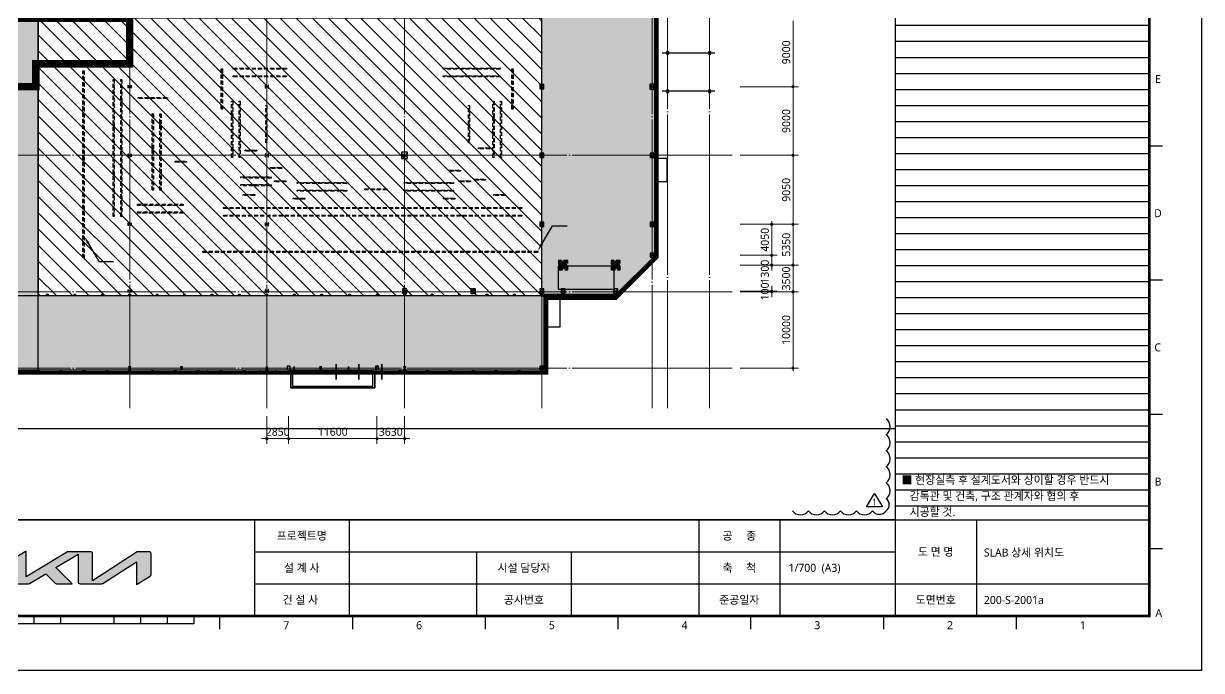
# Model space of a CAD drawing. Header units: millimetres. Extents: x -17369 to 294000, y -718917 to 220315.
# Drawn here: x 139422 to 294000, y -383792 to -298977 of the extents above; entities that cross this region are included whole.
import ezdxf
from ezdxf.enums import TextEntityAlignment as Align

# ---------------------------------------------------------------- set-up
doc = ezdxf.new("R2010")
doc.units = ezdxf.units.MM
doc.header["$LTSCALE"] = 350
for name, pattern in [('CEN', [62, 60, -1, 0, -1]), ('FORM$0$KIA-Form$2$XKITLINE00', [0]), ('H1', [1, 0.5, -0.5]), ('H12', [3, 2, -1]), ('HID', [2.3, 1.5, -0.8]), ('X-200-S-COL$0$CEN', [62, 60, -1, 0, -1]), ('X-200-S-COL$0$HID', [2.3, 1.5, -0.8])]:
    doc.linetypes.add(name, pattern=pattern)
doc.layers.get('Defpoints').update_dxf_attribs({"color": 181})
for name, color, linetype in [('#REV3a_240201', 7, 'Continuous'), ('0-THK200 RC SLAB영역', 51, 'H12'), ('0-THK200 SFRC SLAB영역', 211, 'H12'), ('0-THK300 RC SFRC SLAB영역', 2, 'H12'), ('0-하중영역-AGV', 1, 'H1'), ('0_RC-SLAB', 7, 'Continuous'), ('0_SFRC-SLAB', 3, 'Continuous'), ('6', 6, 'Continuous'), ('A-TEXT', 7, 'Continuous'), ('FORM$0$KIA-Form$2$A-FORM', 7, 'Continuous'), ('L', 9, 'Continuous'), ('PD', 6, 'Continuous'), ('PERI-OUT', 9, 'Continuous'), ('Sol', 253, 'Continuous'), ('T', 7, 'Continuous'), ('X-200-S-COL$0$Cen', 1, 'X-200-S-COL$0$CEN'), ('X-200-S-COL$0$Cen-ETC', 142, 'X-200-S-COL$0$CEN'), ('X-200-S-COL$0$H-Col', 3, 'Continuous'), ('X-200-S-COL$0$H-Col-파이프랙', 3, 'X-200-S-COL$0$CEN'), ('X-200-S-COL$0$H-매설빔(150x150)', 2, 'Continuous'), ('X-200-S-COL$0$H-매설빔(200x200)', 250, 'Continuous'), ('X-200-S-COL$0$STUD', 4, 'Continuous')]:
    doc.layers.add(name, color=color, linetype=linetype)
doc.layers.add('DIM', color=1, linetype='Continuous', lineweight=5)
for name, color, linetype, plot in [('N-plot', 147, 'Continuous', False), ('X-200-S-COL$0$Defpoint', 171, 'Continuous', False), ('X-200-S-COL$0$P-Line', 144, 'Continuous', False), ('X-200-S-COL$0$PERI-OUT', 17, 'Continuous', False)]:
    doc.layers.add(name, color=color, linetype=linetype, plot=plot)
doc.styles.add('FORM$0$맑은고딕', font='malgun.ttf')
doc.styles.add('맑은고딕', font='malgun.ttf')

# ---------------------------------------------------------------- blocks, each defined once
blk = doc.blocks.new('X-200-S-COL$0$Form-Bo')
blk.add_lwpolyline([(0, 207900), (294000, 207900), (294000, 0), (0, 0)], close=True)
blk = doc.blocks.new('X-200-S-COL$0$H-300x305x15x15')
at = {"color": 0, "linetype": 'ByBlock', "ltscale": 0.5}
blk.add_lwpolyline([(25.5, -135, -0.41421356), (7.5, -117), (7.5, 117, -0.41421356), (25.5, 135), (152.5, 135), (152.5, 150), (-152.5, 150), (-152.5, 135), (-25.5, 135, -0.41421356), (-7.5, 117), (-7.5, -117, -0.41421356), (-25.5, -135), (-152.5, -135), (-152.5, -150), (152.5, -150), (152.5, -135)], format="xyb", close=True, dxfattribs=at)
blk = doc.blocks.new('X-200-S-COL$0$H-400x400x13x21')
at = {"color": 0}
blk.add_lwpolyline([(200, -200), (200, -179), (28.5, -179, -0.41421356), (6.5, -157), (6.5, 157, -0.41421356), (28.5, 179), (200, 179), (200, 200), (-200, 200), (-200, 179), (-28.5, 179, -0.41421356), (-6.5, 157), (-6.5, -157, -0.41421356), (-28.5, -179), (-200, -179), (-200, -200)], format="xyb", close=True, dxfattribs=at)
blk = doc.blocks.new('X-200-S-COL$0$H-300x300x10x15')
at = {"color": 0, "linetype": 'ByBlock', "ltscale": 0.5}
blk.add_lwpolyline([(23, -135, -0.4142136), (5, -117), (5, 117, -0.4142136), (23, 135), (150, 135), (150, 150), (-150, 150), (-150, 135), (-23, 135, -0.4142136), (-5, 117), (-5, -117, -0.4142136), (-23, -135), (-150, -135), (-150, -150), (150, -150), (150, -135)], format="xyb", close=True, dxfattribs=at)
blk = doc.blocks.new('X-200-S-COL$0$H-250x250x9x14')
at = {"color": 0, "linetype": 'ByBlock'}
blk.add_lwpolyline([(20.5, 111), (125, 111), (125, 125), (-125, 125), (-125, 111), (-20.5, 111, -0.41421356), (-4.5, 95), (-4.5, -95, -0.41421356), (-20.5, -111), (-125, -111), (-125, -125), (125, -125), (125, -111), (20.5, -111, -0.41421356), (4.5, -95), (4.5, 95, -0.41421356)], format="xyb", close=True, dxfattribs=at)
blk = doc.blocks.new('X-200-S-COL$0$H-200x200x8x12')
at = {"color": 0, "linetype": 'ByBlock'}
blk.add_lwpolyline([(100, 88), (17, 88, 0.4142136), (4, 75), (4, -75, 0.4142136), (17, -88), (100, -88), (100, -100), (-100, -100), (-100, -88), (-17, -88, 0.4142136), (-4, -75), (-4, 75, 0.4142136), (-17, 88), (-100, 88), (-100, 100), (100, 100)], format="xyb", close=True, dxfattribs=at)
blk = doc.blocks.new('X-200-S-COL$0$1F COLUMN_231010')
at = {"layer": 'X-200-S-COL$0$H-Col', "color": 0}
for name, p, rotation in [('X-200-S-COL$0$H-400x400x13x21', (153350, 76543), 90), ('X-200-S-COL$0$H-400x400x13x21', (171350, 76543), 90), ('X-200-S-COL$0$H-400x400x13x21', (207430, 76543), 90), ('X-200-S-COL$0$H-400x400x13x21', (221930, 76543), 90), ('X-200-S-COL$0$H-400x400x13x21', (153350, 67543), 90), ('X-200-S-COL$0$H-400x400x13x21', (171350, 67543), 90), ('X-200-S-COL$0$H-400x400x13x21', (189430, 67543), 90), ('X-200-S-COL$0$H-400x400x13x21', (207430, 67543), 90), ('X-200-S-COL$0$H-400x400x13x21', (221930, 67543), 90), ('X-200-S-COL$0$H-400x400x13x21', (153350, 58493), 90), ('X-200-S-COL$0$H-400x400x13x21', (171350, 58493), 90), ('X-200-S-COL$0$H-400x400x13x21', (207430, 58493), 90), ('X-200-S-COL$0$H-400x400x13x21', (221930, 58493), 90), ('X-200-S-COL$0$H-400x400x13x21', (221930, 54443), 90), ('X-200-S-COL$0$H-200x200x8x12', (210230, 53143), 90), ('X-200-S-COL$0$H-200x200x8x12', (217130, 53143), 90), ('X-200-S-COL$0$H-400x400x13x21', (153350, 49743), 90), ('X-200-S-COL$0$H-400x400x13x21', (171350, 49743), 90), ('X-200-S-COL$0$H-400x400x13x21', (189430, 49743), 90), ('X-200-S-COL$0$H-300x300x10x15', (198430, 49743), 180), ('X-200-S-COL$0$H-400x400x13x21', (207430, 49743), 90), ('X-200-S-COL$0$H-400x400x13x21', (210230, 49743), 90), ('X-200-S-COL$0$H-400x400x13x21', (217130, 49743), 90)]:
    blk.add_blockref(name, p, dxfattribs=dict(at, rotation=rotation))
for name, p in [('X-200-S-COL$0$H-300x300x10x15', (153350, 39643)), ('X-200-S-COL$0$H-300x300x10x15', (160150, 39643)), ('X-200-S-COL$0$H-250x250x9x14', (171350, 39643)), ('X-200-S-COL$0$H-300x300x10x15', (189430, 39643)), ('X-200-S-COL$0$H-300x300x10x15', (207430, 39643))]:
    blk.add_blockref(name, p, dxfattribs=at)
blk = doc.blocks.new('X-200-S-COL$0$PERIMITER_231026')
at = {"layer": 'X-200-S-COL$0$PERI-OUT'}
for points in [[(140800, 167343), (140800, 171293), (177580, 171293), (177580, 176343), (200030, 179093), (224980, 179093), (224980, 150943), (222400, 150943), (222400, 54231), (217203, 49143), (207930, 49143), (207930, 39143), (58950, 39143), (58950, 49143), (45650, 49143), (45650, 98043), (39480, 98043), (39480, 139943), (49950, 139943), (49950, 157943), (120950, 157943), (120950, 169343), (135850, 169343), (135850, 167343)], [(141020, 167123), (141020, 171073), (177800, 171073), (177800, 176148), (200043, 178873), (224760, 178873), (224760, 151163), (222230, 151163), (222230, 54303), (217134, 49313), (207710, 49313), (207710, 39363), (59170, 39363), (59170, 49363), (45870, 49363), (45870, 98263), (39650, 98263), (39650, 139723), (50170, 139723), (50170, 157723), (121120, 157723), (121125, 169173), (135680, 169173), (135680, 167123)]]:
    blk.add_lwpolyline(points, dxfattribs=at)
blk = doc.blocks.new('X-200-S-COL$0$ZONE#5_BEAM')
at = {"layer": 'X-200-S-COL$0$H-매설빔(150x150)', "color": 0, "linetype": 'ByBlock', "lineweight": -2}
for p, q in [((12090, -2935), (12090, 2355)), ((20595, 2355), (13595, 2355)), ((48630, 2355), (41130, 2355)), ((50245, 2355), (50245, -2935)), ((-2090, -17040), (-2090, 960)), ((-1090, -17040), (-1090, 960)), ((20595, 1355), (13595, 1355)), ((48630, 1355), (41130, 1355)), ((1120, -1480), (4975, -1480)), ((13445, -9270), (13445, -1905)), ((14445, -9270), (14445, -1905)), ((17940, -7375), (17940, -2485)), ((44530, -7375), (44530, -2485)), ((47740, -1910), (47740, -9275)), ((48740, -1910), (48740, -9275)), ((3040, -3580), (3040, -13580)), ((4040, -3580), (4040, -13580)), ((16635, -8380), (15135, -8380)), ((47224, -8080), (45724, -8080)), ((5955, -9845), (7455, -9845)), ((19945, -10660), (18445, -10660)), ((18580, -11910), (14580, -11910)), ((43420, -11025), (41920, -11025)), ((46695, -12205), (45195, -12205)), ((18580, -12910), (14580, -12910)), ((20485, -12410), (18985, -12410)), ((28500, -12640), (22000, -12640)), ((28500, -13640), (22000, -13640)), ((33725, -13465), (30875, -13465)), ((42515, -12640), (36015, -12640)), ((42515, -13640), (36015, -13640)), ((44745, -12410), (43245, -12410)), ((16410, -14200), (14910, -14200)), ((22965, -14675), (21465, -14675)), ((42665, -14675), (41165, -14675)), ((49275, -14200), (47775, -14200)), ((1010, -15500), (7010, -15500)), ((1010, -16500), (7010, -16500)), ((51475, -15915), (12300, -15915)), ((51475, -16915), (12300, -16915))]:
    blk.add_line(p, q, dxfattribs=at)
for points in [[(12015, 2355), (12165, 2355), (12165, -2935), (12015, -2935)], [(13595, 2280), (13595, 2430), (20595, 2430), (20595, 2280)], [(41130, 2280), (41130, 2430), (48630, 2430), (48630, 2280)], [(50320, -2935), (50170, -2935), (50170, 2355), (50320, 2355)], [(-2165, 960), (-2015, 960), (-2015, -17040), (-2165, -17040)], [(-1165, 960), (-1015, 960), (-1015, -17040), (-1165, -17040)], [(13595, 1280), (13595, 1430), (20595, 1430), (20595, 1280)], [(41130, 1280), (41130, 1430), (48630, 1430), (48630, 1280)], [(4975, -1405), (4975, -1555), (1120, -1555), (1120, -1405)], [(13370, -1905), (13520, -1905), (13520, -9270), (13370, -9270)], [(14370, -1905), (14520, -1905), (14520, -9270), (14370, -9270)], [(17865, -2485), (18015, -2485), (18015, -7375), (17865, -7375)], [(44455, -2485), (44605, -2485), (44605, -7375), (44455, -7375)], [(47815, -9275), (47665, -9275), (47665, -1910), (47815, -1910)], [(48815, -9275), (48665, -9275), (48665, -1910), (48815, -1910)], [(3115, -13580), (2965, -13580), (2965, -3580), (3115, -3580)], [(4115, -13580), (3965, -13580), (3965, -3580), (4115, -3580)], [(15135, -8455), (15135, -8305), (16635, -8305), (16635, -8455)], [(45790, -8155), (45790, -8005), (47290, -8005), (47290, -8155)], [(7455, -9770), (7455, -9920), (5955, -9920), (5955, -9770)], [(18445, -10735), (18445, -10585), (19945, -10585), (19945, -10735)], [(14580, -11985), (14580, -11835), (18580, -11835), (18580, -11985)], [(18985, -12485), (18985, -12335), (20485, -12335), (20485, -12485)], [(41920, -11100), (41920, -10950), (43420, -10950), (43420, -11100)], [(43245, -12485), (43245, -12335), (44745, -12335), (44745, -12485)], [(45195, -12280), (45195, -12130), (46695, -12130), (46695, -12280)], [(14580, -12985), (14580, -12835), (18580, -12835), (18580, -12985)], [(22000, -12715), (22000, -12565), (28500, -12565), (28500, -12715)], [(22000, -13715), (22000, -13565), (28500, -13565), (28500, -13715)], [(30875, -13540), (30875, -13390), (33725, -13390), (33725, -13540)], [(36015, -12715), (36015, -12565), (42515, -12565), (42515, -12715)], [(36015, -13715), (36015, -13565), (42515, -13565), (42515, -13715)], [(7010, -15425), (7010, -15575), (1010, -15575), (1010, -15425)], [(14910, -14275), (14910, -14125), (16410, -14125), (16410, -14275)], [(21465, -14750), (21465, -14600), (22965, -14600), (22965, -14750)], [(41165, -14750), (41165, -14600), (42665, -14600), (42665, -14750)], [(47775, -14275), (47775, -14125), (49275, -14125), (49275, -14275)], [(7010, -16425), (7010, -16575), (1010, -16575), (1010, -16425)], [(12300, -15990), (12300, -15840), (51475, -15840), (51475, -15990)], [(12300, -16990), (12300, -16840), (51475, -16840), (51475, -16990)]]:
    blk.add_lwpolyline(points, close=True, dxfattribs=at)
at = {"layer": 'X-200-S-COL$0$H-매설빔(200x200)', "color": 0, "linetype": 'ByBlock', "lineweight": -2}
for p, q in [((-6065, -22455), (-6065, 2095)), ((53550, -21650), (9600, -21650))]:
    blk.add_line(p, q, dxfattribs=at)
for points in [[(-6165, 2095), (-5965, 2095), (-5965, -22455), (-6165, -22455)], [(9600, -21750), (9600, -21550), (53550, -21550), (53550, -21750)]]:
    blk.add_lwpolyline(points, close=True, dxfattribs=at)
blk = doc.blocks.new('X-200-S-COL$0$H-244x175x7x11')
at = {"color": 0, "linetype": 'ByBlock'}
blk.add_lwpolyline([(-19.5, -111), (-87.5, -111), (-87.5, -122), (87.5, -122), (87.5, -111), (19.5, -111, -0.41421356), (3.5, -95), (3.5, 95, -0.41421356), (19.5, 111), (87.5, 111), (87.5, 122), (-87.5, 122), (-87.5, 111), (-19.5, 111, -0.41421356), (-3.5, 95), (-3.5, -95, -0.41421356)], format="xyb", close=True, dxfattribs=at)
blk = doc.blocks.new('FORM$0$KIA-Form$0$KIA-Logo')
h = blk.add_hatch(color=0)
h.dxf.hatch_style = 1
edge = h.paths.add_edge_path()
edge.add_line((350, -412), (350, 443))
edge.add_arc((290, 443), 60, 0, 90)
edge.add_line((290, 503), (-401, 503))
edge.add_arc((-401, 443), 60, 90, 121)
edge.add_line((-432, 494), (-1720, -280))
edge.add_line((-1720, -280), (-1720, 519))
edge.add_line((-1720, 519), (-2151, 260))
edge.add_arc((-2120, 209), 60, 121, 180)
edge.add_line((-2180, 209), (-2180, -437))
edge.add_arc((-2120, -437), 60, 180, 270)
edge.add_line((-2120, -497), (-1648, -497))
edge.add_arc((-1648, -437), 60, 270, 301)
edge.add_line((-1617, -489), (-1112, -185))
edge.add_line((-1112, -185), (-818, -480))
edge.add_arc((-775, -437), 60, 225, 270)
edge.add_line((-775, -497), (-290, -497))
edge.add_line((-290, -497), (-794, 6))
edge.add_line((-794, 6), (-100, 423))
edge.add_line((-100, 423), (-100, -437))
edge.add_arc((-40, -437), 60, 180, 270)
edge.add_line((-40, -497), (641, -497))
edge.add_arc((641, -437), 60, 270, 303)
edge.add_line((674, -488), (1720, 191))
edge.add_line((1720, 191), (1720, -517))
edge.add_line((1720, -517), (2151, -259))
edge.add_arc((2120, -207), 60, 301, 360)
edge.add_line((2180, -207), (2180, 443))
edge.add_arc((2120, 443), 60, 0, 90)
edge.add_line((2120, 503), (1777, 503))
edge.add_arc((1777, 443), 60, 90, 123)
edge.add_line((1744, 493), (350, -412))
at = {"color": 0}
blk.add_lwpolyline([(350, -412), (350, 443, 0.414214), (290, 503), (-401, 503, 0.136094), (-432, 494), (-1720, -280), (-1720, 519), (-2151, 260, 0.263278), (-2180, 209), (-2180, -437, 0.414214), (-2120, -497), (-1648, -497, 0.136094), (-1617, -489), (-1112, -185), (-818, -480, 0.198912), (-775, -497), (-290, -497), (-794, 6), (-100, 423), (-100, -437, 0.414214), (-40, -497), (641, -497, 0.144993), (674, -488), (1720, 191), (1720, -517), (2151, -259, 0.263278), (2180, -207), (2180, 443, 0.414214), (2120, 503), (1777, 503, 0.144993), (1744, 493)], format="xyb", close=True, dxfattribs=at)
blk = doc.blocks.new('DIMDOT')
at = {"color": 0, "linetype": 'ByBlock'}
blk.add_line((-1.2, 0), (1.2, 0), dxfattribs=at)
at = {"color": 3}
blk.add_circle((0, 0), 0.45, dxfattribs=at)
blk = doc.blocks.new('X-200-S-COL$0$Stud-150x150x6')
at = {"color": 250}
for p, q in [((-69, -69), (69, 69)), ((-69, 69), (69, -69))]:
    blk.add_line(p, q, dxfattribs=at)
blk.add_lwpolyline([(75, -75), (-75, -75), (-75, 75), (75, 75)], close=True)
at = {"color": 6}
blk.add_lwpolyline([(69, -69), (-69, -69), (-69, 69), (69, 69)], close=True, dxfattribs=at)
blk = doc.blocks.new('X-200-S-COL$0$Stud')
at = {"color": 250}
for p, q in [((-94, -94), (94, 94)), ((-94, 94), (94, -94))]:
    blk.add_line(p, q, dxfattribs=at)
blk.add_lwpolyline([(100, -100), (-100, -100), (-100, 100), (100, 100)], close=True)
at = {"color": 6}
blk.add_lwpolyline([(94, -94), (-94, -94), (-94, 94), (94, 94)], close=True, dxfattribs=at)

msp = doc.modelspace()

# ---------------------------------------------------------------- hatches: boundary and pattern name
at = {"layer": '0-THK200 RC SLAB영역'}
h = msp.add_hatch(color=256, dxfattribs=at)
h.dxf.hatch_style = 1
edge = h.paths.add_edge_path()
edge.add_line((207430, -334649.8), (207430, -298249.8))
edge.add_line((207430, -298249.8), (207430, -260249.8))
edge.add_line((207430, -260249.8), (207430, -255699.8))
edge.add_line((207430, -255699.8), (222500, -255699.8))
edge.add_line((222500, -255699.8), (222500, -329603.4))
edge.add_line((222500, -329603.4), (217244.1, -334749.8))
edge.add_line((217244.1, -334749.8), (208030, -334749.8))
h.paths.add_polyline_path([(135950, -344769.8), (135950, -298249.8), (141348.5, -298249.8), (141347.7, -334649.8), (208030, -334749.8), (208030, -344769.8)])
h = msp.add_hatch(color=256, dxfattribs=at)
h.dxf.hatch_style = 1
edge = h.paths.add_edge_path()
edge.add_line((207430, -334748.9), (217244.1, -334749.8))
edge.add_line((217244.1, -334749.8), (222500, -329603.4))
edge.add_line((222500, -329603.4), (222500, -255699.8))
edge.add_line((222500, -255699.8), (207430, -255699.8))
edge.add_line((207430, -255699.8), (207430, -260249.8))
edge.add_line((207430, -260249.8), (207430, -298249.8))
edge.add_line((207430, -298249.8), (207426.7, -334748.9))
h = msp.add_hatch(color=256, dxfattribs=at)
h.dxf.hatch_style = 1
edge = h.paths.add_edge_path()
edge.add_line((207430, -334649.8), (207430, -298249.8))
edge.add_line((207430, -298249.8), (207430, -260249.8))
edge.add_line((207430, -260249.8), (207430, -255699.8))
edge.add_line((207430, -255699.8), (222500, -255699.8))
edge.add_line((222500, -255699.8), (222500, -329603.4))
edge.add_line((222500, -329603.4), (217244.1, -334749.8))
edge.add_line((217244.1, -334749.8), (208030, -334749.8))
h = msp.add_hatch(color=256, dxfattribs=at)
h.dxf.hatch_style = 1
h.paths.add_polyline_path([(207705, -255699.8), (222775, -255699.8), (222775, -329603.4), (217519.1, -334749.8), (207705, -334748.9)])
at = {"layer": '0-THK300 RC SFRC SLAB영역'}
h = msp.add_hatch(dxfattribs=at)
h.set_pattern_fill('_USER', color=256, scale=1500, angle=135, pattern_type=0)
h.set_pattern_definition([(135, (0, 0), (-1060.66, -1060.66), [])])
h.paths.add_polyline_path([(141347.7, -334649.8), (207430, -334649.8), (207430, -298249.8), (141348.5, -298249.8)])
at = {"layer": '6'}
h = msp.add_hatch(dxfattribs=at)
h.set_pattern_fill('_USER', color=250, scale=200, angle=45, double=1, pattern_type=0)
h.set_pattern_definition([(45, (132330, -478442.43), (-141.42136, 141.42136), []), (135, (132330, -478442.43), (-141.42136, -141.42136), [])])
h.paths.add_polyline_path([(209730, -331149.8), (209730, -330149.8), (210730, -330149.8), (210730, -331149.8)])
h = msp.add_hatch(dxfattribs=at)
h.set_pattern_fill('_USER', color=250, scale=200, angle=45, double=1, pattern_type=0)
h.set_pattern_definition([(45, (139230, -478442.43), (-141.42136, 141.42136), []), (135, (139230, -478442.43), (-141.42136, -141.42136), [])])
h.paths.add_polyline_path([(216630, -331149.8), (216630, -330149.8), (217630, -330149.8), (217630, -331149.8)])
at = {"layer": 'Sol'}
h = msp.add_hatch(color=256, dxfattribs=at)
h.dxf.hatch_style = 1
h.paths.add_polyline_path([(118570, -344429.8), (116250, -344429.8), (116250, -344649.8), (118570, -344649.8)])
h.paths.add_polyline_path([(174720, -344429.8), (172550, -344429.8), (172550, -344649.8), (174720, -344649.8)])
h.paths.add_polyline_path([(170450, -344429.8), (170450, -344649.8), (171450, -344649.8), (171450, -344429.8)])
h.paths.add_polyline_path([(163550, -344429.8), (163550, -344649.8), (165450, -344649.8), (165450, -344429.8)])
h.paths.add_polyline_path([(162450, -344649.8), (162450, -344429.8), (129130, -344429.8), (129130, -344649.8)])
h.paths.add_polyline_path([(73450, -344429.8), (73450, -344649.8), (115150, -344649.8), (115150, -344429.8)])
h.paths.add_polyline_path([(56150, -334429.8), (56150, -334649.8), (57350, -334649.8), (57350, -334429.8)])
h.paths.add_polyline_path([(45870, -323349.8), (45650, -323349.8), (45650, -334649.8), (52150, -334649.8), (52150, -334429.8), (45870, -334429.8)])
h.paths.add_polyline_path([(45870, -312749.8), (45650, -312749.8), (45650, -321349.8), (45870, -321349.8)])
h.paths.add_polyline_path([(45870, -304149.8), (45650, -304149.8), (45650, -307749.8), (45870, -307749.8)])
h.paths.add_polyline_path([(44800, -285529.8), (44800, -285749.8), (45650, -285749.8), (45650, -303049.8), (45870, -303049.8), (45870, -285529.8)])
h.paths.add_polyline_path([(45800, -243849.8), (45800, -244069.8), (46500, -244069.8), (46500, -243849.8)])
h.paths.add_polyline_path([(40800, -244069.8), (40800, -243849.8), (39480, -243849.8), (39480, -285749.8), (40800, -285749.8), (40800, -285529.8), (39650, -285529.8), (39650, -244069.8)])
h.paths.add_polyline_path([(50170, -238649.8), (49950, -238649.8), (49950, -243849.8), (47600, -243849.8), (47600, -244069.8), (50170, -244069.8)])
h.paths.add_polyline_path([(50170, -235949.8), (49950, -235949.8), (49950, -236849.8), (50170, -236849.8)])
h.paths.add_polyline_path([(50170, -228749.8), (49950, -228749.8), (49950, -235049.8), (50170, -235049.8)])
h.paths.add_polyline_path([(67250, -226069.8), (67250, -225849.8), (49950, -225849.8), (49950, -226949.8), (50170, -226949.8), (50170, -226069.8)])
h.paths.add_polyline_path([(109850, -226069.8), (109850, -225849.8), (68350, -225849.8), (68350, -226069.8)])
h.paths.add_polyline_path([(135680, -216669.8), (136250, -216669.8), (136250, -216449.8), (135850, -216449.8), (135850, -214449.8), (120950, -214449.8), (120950, -217624.8), (121120, -217624.8), (121120, -214619.8), (135680, -214619.8)])
h.paths.add_polyline_path([(137850, -216449.8), (137350, -216449.8), (137350, -216669.8), (137850, -216669.8)])
h.paths.add_polyline_path([(177800, -211849.8), (177580, -211849.8), (177580, -212499.8), (140800, -212499.8), (140800, -216449.8), (140350, -216449.8), (140350, -216669.8), (141020, -216669.8), (141020, -212719.8), (177800, -212719.8)])
h.paths.add_polyline_path([(224760, -205949.8), (224980, -205949.8), (224980, -204699.8), (200030, -204699.8), (177580, -207449.8), (177580, -208449.8), (177800, -208449.8), (177800, -207644.5), (200043.4, -204919.8), (224760, -204919.8)])
h.paths.add_polyline_path([(207930, -338049.8), (207710, -338049.8), (207710, -344429.8), (185280, -344429.8), (185280, -344649.8), (207930, -344649.8)])
h.paths.add_polyline_path([(208030, -334649.8), (208030, -334479.8), (207710, -334479.8), (207710, -336949.8), (207930, -336949.8), (207930, -334649.8)])
h.paths.add_polyline_path([(222400, -319174.8), (222230, -319174.8), (222230, -329489.9), (217133.9, -334479.8), (209130, -334479.8), (209130, -334649.8), (217203.3, -334649.8), (222400, -329561.4)])
h.paths.add_polyline_path([(222400, -294324.8), (222230, -294324.8), (222230, -317174.8), (222400, -317174.8)])
h.paths.add_polyline_path([(222400, -286174.8), (222230, -286174.8), (222230, -292324.8), (222400, -292324.8)])
h.paths.add_polyline_path([(222400, -276324.8), (222230, -276324.8), (222230, -283374.8), (222400, -283374.8)])
h.paths.add_polyline_path([(222400, -239624.8), (222230, -239624.8), (222230, -274324.8), (222400, -274324.8)])
h.paths.add_polyline_path([(222230, -238524.8), (222400, -238524.8), (222400, -232849.8), (224980, -232849.8), (224980, -210949.8), (224760, -210949.8), (224760, -232629.8), (222230, -232629.8)])
h.paths.add_polyline_path([(67350, -344429.8), (67350, -344649.8), (69450, -344649.8), (69450, -344429.8)])
h.paths.add_polyline_path([(66250, -344649.8), (66250, -344429.8), (59170, -344429.8), (59170, -334429.8), (58450, -334429.8), (58450, -334649.8), (58950, -334649.8), (58950, -344649.8)])
h.paths.add_polyline_path([(120950, -222824.8), (121120, -222824.8), (121120, -219624.8), (120950, -219624.8)])
h.paths.add_polyline_path([(121120, -223924.8), (120950, -223924.8), (120950, -225849.8), (110950, -225849.8), (110950, -226069.8), (121120, -226069.8)])

# ---------------------------------------------------------------- linework, layer by layer
at = {"layer": '#REV3a_240201'}
for p, q in [((250049.6, -362327.2), (251099.6, -360577.2)), ((251099.6, -360577.2), (252149.6, -362327.2)), ((252149.6, -362327.2), (250049.6, -362327.2)), ((252630.5, -362868.4), (252630.5, -362868.4))]:
    msp.add_line(p, q, dxfattribs=at)
for centre, radius, start, end in [((251843, -351833), 1312.5, 306.869898, 53.130102), ((251843, -353933), 1312.5, 306.869898, 53.130102), ((251843, -356033), 1312.5, 306.869898, 53.130102), ((251843, -358133), 1312.5, 306.869898, 53.130102), ((251843, -360233), 1312.5, 306.869898, 53.130102), ((252036, -362075.7), 990.8, 306.869898, 53.130102), ((241377.8, -362080.9), 1312.5, 216.869898, 323.130102), ((243477.8, -362080.9), 1312.5, 216.869898, 323.130102), ((245577.8, -362080.9), 1312.5, 216.869898, 323.130102), ((247677.8, -362080.9), 1312.5, 216.869898, 323.130102), ((249777.8, -362080.9), 1312.5, 216.869898, 323.130102), ((251729.2, -362192.3), 1126.7, 216.869898, 323.130102)]:
    msp.add_arc(centre, radius, start, end, dxfattribs=at)
msp.add_lwpolyline([(253797.2, -183049.8), (253797.2, -364035)])
msp.add_lwpolyline([(23653, -194194), (253797.2, -194194), (253797.2, -352117.2), (23653, -352117.2)], close=True)
at = {"const_width": 500}
msp.add_lwpolyline([(49850, -225749.8), (120850, -225749.8), (120850, -214349.8), (135950, -214349.8), (135950, -216349.8), (140700, -216349.8), (140700, -212399.8), (177480, -212399.8), (177480, -207361.3), (200023.9, -204599.8), (225080, -204599.8), (225080, -232949.8), (222500, -232949.8), (222500, -329593.3), (217124.3, -334969.1), (208030, -334969.1), (208030, -344769.8), (58850, -344769.8), (58850, -334649.8), (45550, -334749.8), (45550, -285849.8), (39380, -285849.8), (39380, -243749.8), (49850, -243749.8)], close=True, dxfattribs=at)
at = {"layer": '0-THK200 SFRC SLAB영역'}
msp.add_lwpolyline([(207426.7, -334748.9), (207430, -298249.8), (207430, -260249.8), (207430, -255699.8), (222500, -255699.8), (222500, -329603.4), (217244.1, -334749.8), (207430, -334748.9)], dxfattribs=at)
at = {"layer": '0-THK300 RC SFRC SLAB영역', "linetype": 'ByBlock'}
msp.add_lwpolyline([(141347.7, -334649.8), (207430, -334649.8), (207430, -298249.8), (141348.5, -298249.8)], close=True, dxfattribs=at)
at = {"layer": '0-하중영역-AGV', "linetype": 'CEN', "const_width": 1000}
msp.add_lwpolyline([(135350, -298249.8), (153350, -298249.8), (153350, -304249.8), (141020, -304249.8), (141020, -307249.8), (135350, -307249.8)], dxfattribs=at)
at = {"layer": '0_RC-SLAB'}
for p, q in [((222230, -232629.8), (222230, -329489.9)), ((141347.5, -344429.8), (141348.7, -288239.8)), ((222230, -329489.9), (217133.9, -334479.8)), ((217133.9, -334479.8), (207710, -334479.8)), ((207710, -334479.8), (207710, -344429.8)), ((174720, -344429.8), (141347.5, -344429.8)), ((174500, -346749.8), (174500, -344649.8)), ((174500, -344649.8), (174720, -344649.8)), ((174720, -344649.8), (174720, -344429.8)), ((207710, -344429.8), (185280, -344429.8)), ((185280, -344429.8), (185280, -344649.8)), ((185280, -344649.8), (185500, -344649.8)), ((185500, -344649.8), (185500, -346749.8)), ((185500, -346749.8), (174500, -346749.8))]:
    msp.add_line(p, q, dxfattribs=at)
at = {"layer": '0_RC-SLAB', "color": 4}
for p, q in [((216930, -330799.8), (209580, -330799.8)), ((209580, -330799.8), (209580, -333799.8)), ((216930, -333799.8), (216930, -330799.8)), ((209580, -333799.8), (216930, -333799.8))]:
    msp.add_line(p, q, dxfattribs=at)
at = {"layer": '0_SFRC-SLAB'}
for p, q in [((141347.5, -344429.8), (141348.7, -288239.8)), ((85500, -344429.8), (141347.5, -344429.8))]:
    msp.add_line(p, q, dxfattribs=at)
at = {"layer": '6', "linetype": 'HID'}
for points in [[(209730, -331149.8), (210730, -331149.8), (210730, -330149.8), (209730, -330149.8)], [(216630, -331149.8), (217630, -331149.8), (217630, -330149.8), (216630, -330149.8)]]:
    msp.add_lwpolyline(points, close=True, dxfattribs=at)
at = {"layer": 'Defpoints', "color": 3}
msp.add_lwpolyline([(0, -175892.4), (294000, -175892.4), (294000, -383792.4), (0, -383792.4)], close=True, dxfattribs=at)
at = {"layer": 'DIM', "color": 1, "transparency": 16777216}
for p, q in [((240400, -298599.8), (240400, -306899.8)), ((233450, -307249.8), (241100, -307249.8)), ((233450, -307249.8), (241100, -307249.8)), ((240400, -307599.8), (240400, -315899.8)), ((233450, -316249.8), (241100, -316249.8)), ((233450, -316249.8), (241100, -316249.8)), ((240400, -316599.8), (240400, -324949.8)), ((233450, -325299.8), (241100, -325299.8)), ((233450, -325299.8), (241100, -325299.8)), ((233450, -325299.8), (238300, -325299.8)), ((237600, -328999.8), (237600, -325649.8)), ((240400, -325649.8), (240400, -330299.8)), ((237600, -328999.8), (237600, -328649.8)), ((233450, -329349.8), (238300, -329349.8)), ((233450, -329349.8), (238300, -329349.8)), ((233450, -330649.8), (241100, -330649.8)), ((233450, -330649.8), (241100, -330649.8)), ((233450, -330649.8), (238300, -330649.8)), ((237600, -330649.8), (237600, -329349.8)), ((240400, -330299.8), (240400, -329949.8)), ((240400, -330649.8), (240400, -334149.8)), ((237600, -330999.8), (237600, -331349.8)), ((237600, -333699.8), (237600, -333349.8)), ((233450, -334049.8), (238300, -334049.8)), ((233450, -334149.8), (241100, -334149.8)), ((233450, -334149.8), (241100, -334149.8)), ((233450, -334149.8), (238300, -334149.8)), ((237600, -334149.8), (237600, -334049.8)), ((237600, -334499.8), (237600, -334849.8)), ((240400, -334499.8), (240400, -334849.8)), ((240400, -334499.8), (240400, -343799.8)), ((233450, -344149.8), (241100, -344149.8)), ((171350, -350449.8), (171350, -354099.8)), ((174200, -350449.8), (174200, -354099.8)), ((174200, -350449.8), (174200, -354099.8)), ((185800, -350449.8), (185800, -354099.8)), ((185800, -350449.8), (185800, -354099.8)), ((189430, -350449.8), (189430, -354099.8)), ((171000, -353399.8), (170650, -353399.8)), ((171350, -353399.8), (174200, -353399.8)), ((174550, -353399.8), (174900, -353399.8)), ((185450, -353399.8), (174550, -353399.8)), ((185450, -353399.8), (185100, -353399.8)), ((185800, -353399.8), (189430, -353399.8)), ((189780, -353399.8), (190130, -353399.8))]:
    msp.add_line(p, q, dxfattribs=at)
at = {"layer": 'FORM$0$KIA-Form$2$A-FORM'}
for p, q in [((288897, -315039.7), (287147, -315039.7)), ((288897, -332638.4), (287147, -332638.4)), ((288897, -350237.1), (287147, -350237.1)), ((288897, -367835.7), (287147, -367835.7)), ((165195.2, -378385), (165195.2, -376635)), ((182616.9, -378385), (182616.9, -376635)), ((200038.6, -378385), (200038.6, -376635)), ((217460.3, -378385), (217460.3, -376635)), ((234881.9, -378385), (234881.9, -376635)), ((252303.6, -378385), (252303.6, -376635)), ((269725.3, -378385), (269725.3, -376635))]:
    msp.add_line(p, q, dxfattribs=at)
at = {"layer": 'FORM$0$KIA-Form$2$A-FORM', "color": 0, "linetype": 'FORM$0$KIA-Form$2$XKITLINE00'}
for p, q in [((169711.8, -364035), (169711.8, -376635)), ((182151.7, -364035), (182151.7, -376635)), ((228022.3, -364035), (228022.3, -376635)), ((238685, -364035), (238685, -376635)), ((253797.2, -364035), (253797.2, -376635)), ((264459.9, -364035), (264459.9, -376635)), ((198867.1, -368235), (198867.1, -376635)), ((211306.9, -368235), (211306.9, -376635))]:
    msp.add_line(p, q, dxfattribs=at)
at = {"layer": 'FORM$0$KIA-Form$2$A-FORM', "linetype": 'Continuous'}
for p, q in [((140773.5, -376635), (140773.5, -377685)), ((144273.5, -376635), (144273.5, -377685)), ((151273.5, -376635), (151273.5, -377685)), ((154773.5, -376635), (154773.5, -377685)), ((158273.5, -376635), (158273.5, -377685)), ((161773.5, -376635), (161773.5, -377685)), ((161773.5, -377685), (133773.5, -377685))]:
    msp.add_line(p, q, dxfattribs=at)
at = {"layer": 'FORM$0$KIA-Form$2$A-FORM', "color": 6, "const_width": 350}
msp.add_lwpolyline([(287147, -376635), (287147, -183049.8), (8400, -183049.8), (8400, -376635)], close=True, dxfattribs=at)
at = {"layer": 'FORM$0$KIA-Form$2$A-FORM', "color": 0, "linetype": 'FORM$0$KIA-Form$2$XKITLINE00'}
for points in [[(8400, -364035), (287147, -364035)], [(169711.8, -368235), (228022.3, -368235)], [(228022.3, -368235), (253797.2, -368235)], [(169711.8, -372435), (228022.3, -372435)], [(228022.3, -372435), (287147, -372435)]]:
    msp.add_lwpolyline(points, dxfattribs=at)
at = {"layer": 'L', "lineweight": -2}
for p, q in [((207429.1, -327892.9), (208828.1, -325495.1)), ((208828.1, -325495.1), (210742.1, -325495.1)), ((147914.1, -327778.5), (149313.1, -330176.3)), ((149313.1, -330176.3), (151227.1, -330176.3))]:
    msp.add_line(p, q, dxfattribs=at)
for points in [[(147763, -327866.7), (147385, -326871.6), (148065.3, -327690.3)], [(207580.3, -327981.1), (206900, -328799.8), (207278, -327804.7)]]:
    msp.add_solid(points, dxfattribs=at)
at = {"layer": 'N-plot', "color": 250}
for p, q in [((253797.2, -299203.3), (287147, -299203.3)), ((253797.2, -299203.3), (287147, -299203.3)), ((253797.2, -301303.3), (287147, -301303.3)), ((253797.2, -301303.3), (287147, -301303.3)), ((253797.2, -303403.3), (287147, -303403.3)), ((253797.2, -303403.3), (287147, -303403.3)), ((253797.2, -305503.3), (287147, -305503.3)), ((253797.2, -305503.3), (287147, -305503.3)), ((253797.2, -307603.3), (287147, -307603.3)), ((253797.2, -307603.3), (287147, -307603.3)), ((253797.2, -309703.3), (287147, -309703.3)), ((253797.2, -309703.3), (287147, -309703.3)), ((253797.2, -311803.3), (287147, -311803.3)), ((253797.2, -311803.3), (287147, -311803.3)), ((253797.2, -313903.3), (287147, -313903.3)), ((253797.2, -313903.3), (287147, -313903.3)), ((253797.2, -316003.3), (287147, -316003.3)), ((253797.2, -316003.3), (287147, -316003.3)), ((253797.2, -318103.3), (287147, -318103.3)), ((253797.2, -318103.3), (287147, -318103.3)), ((253797.2, -320203.3), (287147, -320203.3)), ((253797.2, -320203.3), (287147, -320203.3)), ((253797.2, -322303.3), (287147, -322303.3)), ((253797.2, -322303.3), (287147, -322303.3)), ((253797.2, -324403.3), (287147, -324403.3)), ((253797.2, -324403.3), (287147, -324403.3)), ((253797.2, -326503.3), (287147, -326503.3)), ((253797.2, -326503.3), (287147, -326503.3)), ((253797.2, -328603.3), (287147, -328603.3)), ((253797.2, -328603.3), (287147, -328603.3)), ((253797.2, -330703.3), (287147, -330703.3)), ((253797.2, -330703.3), (287147, -330703.3)), ((253797.2, -332803.3), (287147, -332803.3)), ((253797.2, -332803.3), (287147, -332803.3)), ((253797.2, -334903.3), (287147, -334903.3)), ((253797.2, -334903.3), (287147, -334903.3)), ((253797.2, -337003.3), (287147, -337003.3)), ((253797.2, -337003.3), (287147, -337003.3)), ((253797.2, -339103.3), (287147, -339103.3)), ((253797.2, -339103.3), (287147, -339103.3)), ((253797.2, -341203.3), (287147, -341203.3)), ((253797.2, -341203.3), (287147, -341203.3)), ((253797.2, -343303.3), (287147, -343303.3)), ((253797.2, -343303.3), (287147, -343303.3)), ((253797.2, -345403.3), (287147, -345403.3)), ((253797.2, -345403.3), (287147, -345403.3)), ((253797.2, -347503.3), (287147, -347503.3)), ((253797.2, -347503.3), (287147, -347503.3)), ((253797.2, -349603.3), (287147, -349603.3)), ((253797.2, -349603.3), (287147, -349603.3)), ((253797.2, -351703.3), (287147, -351703.3)), ((253797.2, -351703.3), (287147, -351703.3)), ((253797.2, -353803.3), (287147, -353803.3)), ((253797.2, -353803.3), (287147, -353803.3)), ((253797.2, -355903.3), (287147, -355903.3)), ((253797.2, -355903.3), (287147, -355903.3)), ((253797.2, -358003.3), (287147, -358003.3)), ((253797.2, -358003.3), (287147, -358003.3)), ((253797.2, -360103.3), (287147, -360103.3)), ((253797.2, -360103.3), (287147, -360103.3)), ((253797.2, -362203.3), (287147, -362203.3)), ((253797.2, -362203.3), (287147, -362203.3))]:
    msp.add_line(p, q, dxfattribs=at)
at = {"layer": 'N-plot', "linetype": 'HID'}
for p, q in [((209630, -330049.8), (209730, -330149.8)), ((210830, -330049.8), (210730, -330149.8)), ((216530, -330049.8), (216630, -330149.8)), ((217730, -330049.8), (217630, -330149.8)), ((209630, -331249.8), (209730, -331149.8)), ((210830, -331249.8), (210730, -331149.8)), ((216530, -331249.8), (216630, -331149.8)), ((217730, -331249.8), (217630, -331149.8))]:
    msp.add_line(p, q, dxfattribs=at)
at = {"layer": 'N-plot'}
msp.add_lwpolyline([(253797.2, -204703.2), (253797.2, -364035)], dxfattribs=at)
at = {"layer": 'N-plot', "linetype": 'HID'}
for points in [[(209630, -331249.8), (210830, -331249.8), (210830, -330049.8), (209630, -330049.8)], [(216530, -331249.8), (217730, -331249.8), (217730, -330049.8), (216530, -330049.8)]]:
    msp.add_lwpolyline(points, close=True, dxfattribs=at)
at = {"layer": 'PD'}
for p, q in [((174400, -343899.8), (174000, -343899.8)), ((174000, -343899.8), (174000, -344399.8)), ((174000, -344399.8), (174400, -344399.8)), ((174400, -344399.8), (174400, -343899.8)), ((186000, -343899.8), (185600, -343899.8)), ((185600, -343899.8), (185600, -344399.8)), ((185600, -344399.8), (186000, -344399.8)), ((186000, -344399.8), (186000, -343899.8))]:
    msp.add_line(p, q, dxfattribs=at)
for points in [[(207155, -307524.8), (207705, -307524.8), (207705, -306974.8), (207155, -306974.8)], [(221605, -307574.8), (222255, -307574.8), (222255, -306924.8), (221605, -306924.8)], [(189030, -316649.8), (189830, -316649.8), (189830, -315849.8), (189030, -315849.8)], [(207155, -316524.8), (207705, -316524.8), (207705, -315974.8), (207155, -315974.8)], [(221655, -316524.8), (222205, -316524.8), (222205, -315974.8), (221655, -315974.8)], [(207155, -325574.8), (207705, -325574.8), (207705, -325024.8), (207155, -325024.8)], [(221655, -325574.8), (222205, -325574.8), (222205, -325024.8), (221655, -325024.8)], [(221655, -329624.8), (222205, -329624.8), (222205, -329074.8), (221655, -329074.8)], [(189155, -334324.8), (189705, -334324.8), (189705, -333774.8), (189155, -333774.8)], [(198130, -334349.8), (198730, -334349.8), (198730, -333749.8), (198130, -333749.8)], [(207155, -334324.8), (207705, -334324.8), (207705, -333774.8), (207155, -333774.8)], [(209955, -334324.8), (210505, -334324.8), (210505, -333774.8), (209955, -333774.8)], [(216855, -334324.8), (217405, -334324.8), (217405, -333774.8), (216855, -333774.8)], [(207180, -344399.8), (207680, -344399.8), (207680, -343899.8), (207180, -343899.8)]]:
    msp.add_lwpolyline(points, close=True, dxfattribs=at)
at = {"layer": 'PERI-OUT'}
for p, q in [((222230, -232629.8), (222230, -329489.9)), ((222400, -232849.8), (222400, -329561.4)), ((223900, -316674.8), (222400, -316674.8)), ((223900, -319674.8), (223900, -316674.8)), ((222400, -317174.8), (222230, -317174.8)), ((222400, -319174.8), (222230, -319174.8)), ((222400, -319674.8), (223900, -319674.8)), ((222230, -329489.9), (217133.9, -334479.8)), ((222400, -329561.4), (217203.3, -334649.8)), ((217133.9, -334479.8), (207710, -334479.8)), ((207710, -334479.8), (207710, -344429.8)), ((217203.3, -334649.8), (207930, -334649.8)), ((207930, -334649.8), (207930, -344649.8)), ((208030, -334649.8), (208030, -334479.8)), ((209130, -334649.8), (209130, -334479.8)), ((209830, -338749.8), (209830, -334649.8)), ((207930, -336949.8), (207710, -336949.8)), ((207930, -338049.8), (207710, -338049.8)), ((207930, -338749.8), (209830, -338749.8)), ((174720, -344429.8), (129130, -344429.8)), ((174720, -344649.8), (129130, -344649.8)), ((162450, -344649.8), (162450, -344429.8)), ((163550, -344649.8), (163550, -344429.8)), ((165450, -344649.8), (165450, -344429.8)), ((170450, -344649.8), (170450, -344429.8)), ((171450, -344649.8), (171450, -344429.8)), ((172550, -344649.8), (172550, -344429.8)), ((174500, -344649.8), (174500, -346749.8)), ((174720, -344429.8), (174720, -344649.8)), ((174720, -344649.8), (174720, -346529.8)), ((207710, -344429.8), (185280, -344429.8)), ((185280, -344649.8), (185280, -344429.8)), ((207930, -344649.8), (185280, -344649.8)), ((185280, -346529.8), (185280, -344649.8)), ((185500, -346749.8), (185500, -344649.8)), ((174500, -346749.8), (185500, -346749.8)), ((174720, -346529.8), (185280, -346529.8))]:
    msp.add_line(p, q, dxfattribs=at)
at = {"layer": 'PERI-OUT', "color": 8}
for p, q in [((174720, -344429.8), (185280, -344429.8)), ((174720, -344649.8), (185280, -344649.8))]:
    msp.add_line(p, q, dxfattribs=at)
at = {"layer": 'X-200-S-COL$0$Cen', "lineweight": 0}
for p, q in [((153350, -203049.8), (153350, -349399.8)), ((171350, -203049.8), (171350, -349399.8)), ((189430, -203049.8), (189430, -349399.8)), ((207430, -203049.8), (207430, -349399.8)), ((221930, -203049.8), (221930, -349399.8)), ((232400, -316249.8), (36500, -316249.8)), ((232400, -334149.8), (36500, -334149.8)), ((232400, -344149.8), (36500, -344149.8))]:
    msp.add_line(p, q, dxfattribs=at)
at = {"layer": 'X-200-S-COL$0$Cen-ETC', "lineweight": 0}
for p, q in [((223950, -202402), (223950, -349399.8)), ((229450, -202402), (229450, -349399.8))]:
    msp.add_line(p, q, dxfattribs=at)
at = {"layer": 'X-200-S-COL$0$Cen-ETC'}
for p, q in [((230150, -302849.8), (223250, -302849.8)), ((230150, -307849.8), (223250, -307849.8))]:
    msp.add_line(p, q, dxfattribs=at)
at = {"layer": 'X-200-S-COL$0$Defpoint'}
for points in [[(8400, -183049.8), (253797.2, -183049.8), (253797.2, -364035), (8400, -364035)], [(180530, -344649.8), (180530, -344449.8), (180330, -344449.8), (180330, -344649.8)], [(180430, -345649.8), (180430, -343649.8), (180430, -343649.8), (180430, -345649.8)], [(183530, -344649.8), (183530, -344449.8), (183330, -344449.8), (183330, -344649.8)], [(183430, -345649.8), (183430, -343649.8), (183430, -343649.8), (183430, -345649.8)], [(186530, -344649.8), (186530, -344449.8), (186330, -344449.8), (186330, -344649.8)], [(186430, -345649.8), (186430, -343649.8), (186430, -343649.8), (186430, -345649.8)]]:
    msp.add_lwpolyline(points, close=True, dxfattribs=at)
at = {"layer": 'X-200-S-COL$0$P-Line'}
msp.add_line((77525, -334649.8), (207930, -334649.8), dxfattribs=at)
at = {"layer": 'X-200-S-COL$0$P-Line', "color": 253, "linetype": 'X-200-S-COL$0$HID'}
msp.add_lwpolyline([(222500, -329603.4), (217244.1, -334749.8), (208030, -334749.8), (208030, -344769.8), (58850, -344769.8), (58850, -334749.8), (45550, -334749.8), (45550, -285849.8), (39380, -285849.8), (39380, -243749.8), (49850, -243749.8), (49850, -225749.8), (120850, -225749.8), (120850, -214349.8), (135950, -214349.8), (135950, -216349.8), (140700, -216349.8), (140700, -212399.8), (177480, -212399.8), (177480, -207361.3), (200023.9, -204599.8), (225080, -204599.8), (225080, -232949.8), (222500, -232949.8)], close=True, dxfattribs=at)

# ---------------------------------------------------------------- block references
at = {"layer": 'DIM', "color": 1, "transparency": 16777216, "xscale": 350, "yscale": 350, "zscale": 350}
for p, rotation in [((240400, -307249.8), 270), ((240400, -307249.8), 90), ((240400, -316249.8), 270), ((240400, -316249.8), 90), ((237600, -325299.8), 90), ((240400, -325299.8), 270), ((240400, -325299.8), 90), ((237600, -329349.8), 270), ((237600, -329349.8), 270), ((237600, -330649.8), 90), ((240400, -330649.8), 270), ((240400, -330649.8), 270), ((237600, -334049.8), 270), ((237600, -334149.8), 90), ((240400, -334149.8), 90), ((240400, -334149.8), 90), ((240400, -344149.8), 270), ((174200, -353399.8), 180), ((174200, -353399.8), 180), ((189430, -353399.8), 180)]:
    msp.add_blockref('DIMDOT', p, dxfattribs=dict(at, rotation=rotation))
for p in [(171350, -353399.8), (185800, -353399.8), (185800, -353399.8)]:
    msp.add_blockref('DIMDOT', p, dxfattribs=at)
at = {"layer": 'FORM$0$KIA-Form$2$A-FORM', "xscale": 4.200000000000001, "yscale": 4.200000000000001, "zscale": 4.200000000000001}
msp.add_blockref('FORM$0$KIA-Form$0$KIA-Logo', (147000, -370335), dxfattribs=at)
at = {"layer": 'X-200-S-COL$0$Defpoint'}
msp.add_blockref('X-200-S-COL$0$Form-Bo', (0, -383792.4), dxfattribs=at)
at = {"layer": 'X-200-S-COL$0$Defpoint', "rotation": 180}
for p in [(182080, -344144.8), (185730, -344144.8)]:
    msp.add_blockref('X-200-S-COL$0$H-244x175x7x11', p, dxfattribs=at)
at = {"layer": 'X-200-S-COL$0$H-Col'}
msp.add_blockref('X-200-S-COL$0$1F COLUMN_231010', (0, -383792.4), dxfattribs=at)
at = {"layer": 'X-200-S-COL$0$H-Col', "color": 3, "rotation": 180}
for name, p in [('X-200-S-COL$0$H-244x175x7x11', (174930, -344144.8)), ('X-200-S-COL$0$H-300x300x10x15', (178430, -344141.8))]:
    msp.add_blockref(name, p, dxfattribs=at)
at = {"layer": 'X-200-S-COL$0$H-Col-파이프랙'}
for p in [(223950, -302849.8), (229450, -302849.8), (223950, -307849.8), (229450, -307849.8)]:
    msp.add_blockref('X-200-S-COL$0$H-300x305x15x15', p, dxfattribs=at)
at = {"layer": 'X-200-S-COL$0$H-매설빔(150x150)', "color": 2, "linetype": 'X-200-S-COL$0$HID'}
msp.add_blockref('X-200-S-COL$0$ZONE#5_BEAM', (153350, -307249.8), dxfattribs=at)
at = {"layer": 'X-200-S-COL$0$PERI-OUT'}
msp.add_blockref('X-200-S-COL$0$PERIMITER_231026', (0, -383792.4), dxfattribs=at)
at = {"layer": 'X-200-S-COL$0$STUD'}
for name, p in [('X-200-S-COL$0$Stud-150x150x6', (222325, -301249.8)), ('X-200-S-COL$0$Stud-150x150x6', (222325, -304249.8)), ('X-200-S-COL$0$Stud-150x150x6', (222325, -307249.8)), ('X-200-S-COL$0$Stud-150x150x6', (222325, -310249.8)), ('X-200-S-COL$0$Stud-150x150x6', (222325, -313249.8)), ('X-200-S-COL$0$Stud-150x150x6', (222325, -316249.8)), ('X-200-S-COL$0$Stud-150x150x6', (222325, -319249.8)), ('X-200-S-COL$0$Stud-150x150x6', (222325, -322249.8)), ('X-200-S-COL$0$Stud-150x150x6', (222325, -325249.8)), ('X-200-S-COL$0$Stud-150x150x6', (222325, -327299.8)), ('X-200-S-COL$0$Stud-150x150x6', (222325, -329349.8)), ('X-200-S-COL$0$Stud', (142550, -334549.8)), ('X-200-S-COL$0$Stud', (146150, -334549.8)), ('X-200-S-COL$0$Stud', (149750, -334549.8)), ('X-200-S-COL$0$Stud', (153350, -334549.8)), ('X-200-S-COL$0$Stud', (156950, -334549.8)), ('X-200-S-COL$0$Stud', (160550, -334549.8)), ('X-200-S-COL$0$Stud', (164150, -334549.8)), ('X-200-S-COL$0$Stud', (167750, -334549.8)), ('X-200-S-COL$0$Stud', (171350, -334549.8)), ('X-200-S-COL$0$Stud', (174950, -334549.8)), ('X-200-S-COL$0$Stud', (178550, -334549.8)), ('X-200-S-COL$0$Stud', (182230, -334549.8)), ('X-200-S-COL$0$Stud', (185830, -334549.8)), ('X-200-S-COL$0$Stud', (189430, -334549.8)), ('X-200-S-COL$0$Stud', (193030, -334549.8)), ('X-200-S-COL$0$Stud', (196630, -334549.8)), ('X-200-S-COL$0$Stud', (200230, -334549.8)), ('X-200-S-COL$0$Stud', (203830, -334549.8)), ('X-200-S-COL$0$Stud', (207430, -334549.8)), ('X-200-S-COL$0$Stud', (207825, -335149.8)), ('X-200-S-COL$0$Stud-150x150x6', (211130, -334574.8)), ('X-200-S-COL$0$Stud-150x150x6', (213930, -334574.8)), ('X-200-S-COL$0$Stud-150x150x6', (216730, -334574.8)), ('X-200-S-COL$0$Stud', (207825, -338149.8)), ('X-200-S-COL$0$Stud', (207825, -341149.8)), ('X-200-S-COL$0$Stud', (141350, -344549.8)), ('X-200-S-COL$0$Stud', (144350, -344549.8)), ('X-200-S-COL$0$Stud', (147350, -344549.8)), ('X-200-S-COL$0$Stud', (150350, -344549.8)), ('X-200-S-COL$0$Stud', (153350, -344549.8)), ('X-200-S-COL$0$Stud', (156350, -344549.8)), ('X-200-S-COL$0$Stud', (159350, -344549.8)), ('X-200-S-COL$0$Stud', (162350, -344549.8)), ('X-200-S-COL$0$Stud', (165350, -344549.8)), ('X-200-S-COL$0$Stud', (168350, -344549.8)), ('X-200-S-COL$0$Stud', (171350, -344549.8)), ('X-200-S-COL$0$Stud', (174430, -344549.8)), ('X-200-S-COL$0$Stud', (177430, -344549.8)), ('X-200-S-COL$0$Stud', (178630, -344549.8)), ('X-200-S-COL$0$Stud', (188830, -344549.8)), ('X-200-S-COL$0$Stud', (189430, -344549.8)), ('X-200-S-COL$0$Stud', (192430, -344549.8)), ('X-200-S-COL$0$Stud', (195430, -344549.8)), ('X-200-S-COL$0$Stud', (198430, -344549.8)), ('X-200-S-COL$0$Stud', (201430, -344549.8)), ('X-200-S-COL$0$Stud', (204430, -344549.8)), ('X-200-S-COL$0$Stud', (207430, -344549.8)), ('X-200-S-COL$0$Stud', (207825, -344149.8))]:
    msp.add_blockref(name, p, dxfattribs=at)
at = {"layer": 'X-200-S-COL$0$STUD', "rotation": 44.39690880559189}
for p in [(221892.7, -329953.1), (219749.2, -332052), (217605.7, -334150.9)]:
    msp.add_blockref('X-200-S-COL$0$Stud-150x150x6', p, dxfattribs=at)

# ---------------------------------------------------------------- texts
at = {"layer": '#REV3a_240201', "style": '맑은고딕'}
msp.add_text('1', height=875, dxfattribs=at).set_placement((251099.6, -361714.7), align=Align.MIDDLE_CENTER)
at = {"layer": 'A-TEXT', "style": '맑은고딕'}
for s, p in [('SLAB 상세 위치도', (265444.8, -368332.2)), ('1/700  (A3)', (239805, -370335)), ('200-S-2001a', (265448.7, -374554.7))]:
    msp.add_text(s, height=1050, dxfattribs=at).set_placement(p, align=Align.MIDDLE_LEFT)
at = {"layer": 'Defpoints', "style": '맑은고딕'}
for s, p in [('550X550', (207705, -307524.8)), ('650X650', (222255, -307574.8)), ('800X800', (189830, -316649.8)), ('550X550', (207705, -316524.8)), ('550X550', (222205, -316524.8)), ('550X550', (207705, -325574.8)), ('550X550', (222205, -325574.8)), ('550X550', (222205, -329624.8)), ('550X550', (189705, -334324.8)), ('600X600', (198730, -334349.8)), ('550X550', (207705, -334324.8)), ('550X550', (210505, -334324.8)), ('550X550', (217405, -334324.8)), ('500X500', (207680, -344399.8))]:
    msp.add_text(s, height=100, dxfattribs=at).set_placement(p, align=Align.BOTTOM_RIGHT)
at = {"layer": 'DIM', "color": 3, "transparency": 16777216, "char_height": 1050, "attachment_point": 5, "rotation": 90, "style": '맑은고딕'}
for s, insert in [('\\A1;9000', (239507.5, -302749.8)), ('\\A1;9000', (239507.5, -311749.8)), ('\\A1;9050', (239507.5, -320774.8)), ('\\A1;4050', (236707.5, -327324.8)), ('\\A1;5350', (239507.5, -327974.8)), ('\\A1;1300', (236707.5, -331499.8)), ('\\A1;3500', (239507.5, -332399.8)), ('\\A1;100', (236704.7, -334099.8)), ('\\A1;10000', (239504.7, -339149.8))]:
    msp.add_mtext(s, dxfattribs=dict(at, insert=insert))
at = {"layer": 'DIM', "color": 3, "transparency": 16777216, "char_height": 1050, "attachment_point": 5, "style": '맑은고딕'}
for s, insert in [('\\A1;2850', (172775, -352507.3)), ('\\A1;11600', (180000, -352504.5)), ('\\A1;3630', (187615, -352507.3))]:
    msp.add_mtext(s, dxfattribs=dict(at, insert=insert))
at = {"layer": 'FORM$0$KIA-Form$2$A-FORM', "color": 4, "style": 'FORM$0$맑은고딕'}
for s, p in [('E', (287918.2, -306240.4)), ('D', (287795.7, -323839.1)), ('C', (287822.8, -341437.7)), ('B', (287857, -359036.4)), ('A', (287956.7, -376249.8))]:
    msp.add_text(s, height=1050, dxfattribs=at).set_placement(p, align=Align.MIDDLE_LEFT)
at = {"layer": 'FORM$0$KIA-Form$2$A-FORM', "color": 0, "style": 'FORM$0$맑은고딕'}
for s, p in [('프로젝트명', (175931.8, -366135)), ('공     종', (233353.7, -366135)), ('도 면 명', (259128.6, -368235)), ('설 계 사', (175931.8, -370335)), ('시설 담당자', (205087, -370335)), ('축     척', (233353.7, -370335)), ('건 설 사 ', (175931.8, -374535)), ('공사번호', (205087, -374535)), ('준공일자', (233353.7, -374535)), ('도면번호', (259128.6, -374535))]:
    msp.add_text(s, height=1050, dxfattribs=at).set_placement(p, align=Align.MIDDLE_CENTER)
at = {"layer": 'FORM$0$KIA-Form$2$A-FORM', "color": 4, "style": 'FORM$0$맑은고딕'}
for s, p in [('7', (173906, -378385)), ('6', (191327.7, -378385)), ('5', (208749.4, -378385)), ('4', (226171.1, -378385)), ('3', (243592.8, -378385)), ('2', (261014.5, -378385)), ('1', (278436.2, -378385))]:
    msp.add_text(s, height=1050, dxfattribs=at).set_placement(p, align=Align.CENTER)
at = {"layer": 'T', "style": '맑은고딕'}
for s, p in [('■ 현장실측 후 설계도서와 상이할 경우 반드시 ', (254637.2, -359663.1)), ('   감독관 및 건축, 구조 관계자와 협의 후 ', (254637.2, -361763.1)), ('   시공할 것.', (254637.2, -363863.1))]:
    msp.add_text(s, height=1050, dxfattribs=at).set_placement(p, align=Align.BOTTOM_LEFT)

doc.saveas('drawing.dxf')
